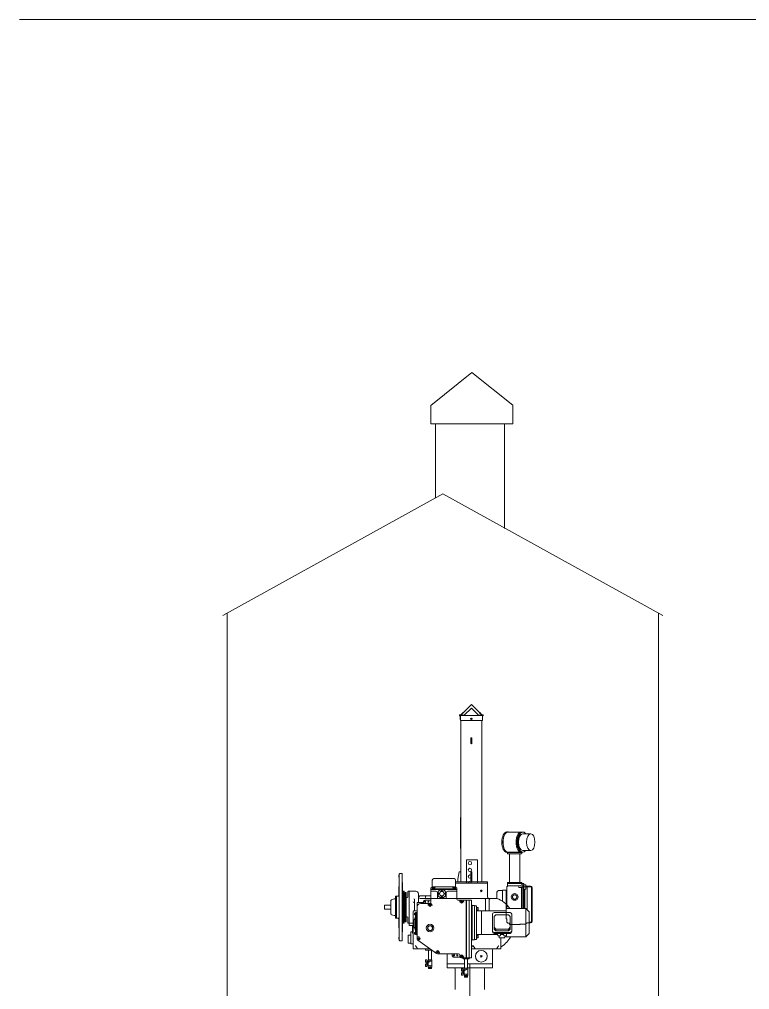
# Model space of a CAD drawing. Header units: millimetres. Extents: x -2078669 to -1085629, y -5987148 to 310365.
# Drawn here: x -1636587 to -1625708, y -5127259 to -5112796 of the extents above; entities that cross this region are included whole.
import ezdxf

# ---------------------------------------------------------------- set-up
doc = ezdxf.new("R2010")
doc.units = ezdxf.units.MM
doc.header["$LTSCALE"] = 500
doc.linetypes.add('一点短鎖線', pattern=[9.25, 6, -1.5, 0.25, -1.5])
doc.layers.add('D-BYP-STR1', color=2, linetype='Continuous', lineweight=13)
doc.layers.add('D-TTL-LINE', color=7, linetype='Continuous', lineweight=13)

msp = doc.modelspace()

# ---------------------------------------------------------------- linework, layer by layer
at = {"layer": 'D-BYP-STR1'}
for p, q in [((-1629846.9, -5118062.4, 708000), (-1630455.5, -5118552, 708000)), ((-1629235.5, -5118548.7, 708000), (-1629846.9, -5118062.4, 708000)), ((-1630455.5, -5118552, 708000), (-1630455.5, -5118827, 708000)), ((-1629234.8, -5118823.7, 708000), (-1629235.5, -5118548.7, 708000)), ((-1630455.5, -5118827, 708000), (-1629234.8, -5118823.7, 708000)), ((-1630388.7, -5118826.8, 708000), (-1630388.8, -5119932.1, 708000)), ((-1629358.7, -5118824.6, 708000), (-1629358.8, -5120384.9, 708000)), ((-1630278.5, -5119870.3, 708000), (-1633558.5, -5121683.4, 708000)), ((-1630278.5, -5119870.3, 708000), (-1626998.5, -5121683.4, 708000)), ((-1633490.9, -5128149.6, 708000), (-1633490.9, -5121646.1, 708000)), ((-1627065.9, -5128149.6, 708000), (-1627065.9, -5121646.1, 708000)), ((-1629853.2, -5123010.9, 708000), (-1630017, -5123174.6, 708000)), ((-1629853.2, -5123010.9, 708000), (-1629689.5, -5123174.6, 708000)), ((-1630017, -5123174.6, 708000), (-1629975.4, -5123133, 708000)), ((-1629992, -5123174.6, 708000), (-1630017, -5123174.6, 708000)), ((-1630017, -5123249.6, 708000), (-1630017, -5123174.6, 708000)), ((-1630017, -5123233.4, 708000), (-1630017, -5123174.8, 708000)), ((-1630016.2, -5123169.2, 708000), (-1629977.6, -5123130.8, 708000)), ((-1629958.9, -5123169.6, 708000), (-1630011.9, -5123169.6, 708000)), ((-1629697, -5123174.6, 708000), (-1630009.5, -5123174.6, 708000)), ((-1629987, -5123169.6, 708000), (-1629992, -5123174.6, 708000)), ((-1629977.6, -5123130.8, 708000), (-1629975.4, -5123133, 708000)), ((-1629853.2, -5123063.9, 708000), (-1629958.9, -5123169.6, 708000)), ((-1629853.2, -5123063.9, 708000), (-1629747.5, -5123169.6, 708000)), ((-1629747.5, -5123169.6, 708000), (-1629694.5, -5123169.6, 708000)), ((-1629728.9, -5123130.8, 708000), (-1629731.1, -5123133, 708000)), ((-1629689.5, -5123174.6, 708000), (-1629731.1, -5123133, 708000)), ((-1629690.2, -5123169.2, 708000), (-1629728.9, -5123130.8, 708000)), ((-1629719.5, -5123169.6, 708000), (-1629714.5, -5123174.6, 708000)), ((-1629714.5, -5123174.6, 708000), (-1629689.5, -5123174.6, 708000)), ((-1629689.5, -5123249.6, 708000), (-1629689.5, -5123174.6, 708000)), ((-1629689.5, -5123233.4, 708000), (-1629689.5, -5123174.8, 708000)), ((-1630020, -5123233.4, 708000), (-1630020, -5123177.2, 708000)), ((-1630017, -5123233.4, 708000), (-1630020, -5123233.4, 708000)), ((-1630017, -5123249.6, 708000), (-1629689.5, -5123249.6, 708000)), ((-1630009.5, -5125652.1, 708000), (-1630009.5, -5123249.6, 708000)), ((-1629697, -5125652.1, 708000), (-1629697, -5123249.6, 708000)), ((-1629689.5, -5123233.4, 708000), (-1629686.5, -5123233.4, 708000)), ((-1629686.5, -5123233.4, 708000), (-1629686.5, -5123177.2, 708000)), ((-1629860.7, -5123512.1, 708000), (-1629860.7, -5123587.1, 708000)), ((-1629845.7, -5123512.1, 708000), (-1629845.7, -5123587.1, 708000)), ((-1630017.5, -5124693.4, 708000), (-1630017.5, -5125155.9, 708000)), ((-1630009.5, -5124693.4, 708000), (-1630017.5, -5124693.4, 708000)), ((-1630009.5, -5125155.9, 708000), (-1630009.5, -5124693.4, 708000)), ((-1629305.6, -5124908.5, 708000), (-1629322.4, -5124908.5, 708000)), ((-1629084.8, -5124911, 708000), (-1629305.6, -5124911, 708000)), ((-1628967.9, -5124936, 708000), (-1629088.5, -5124936, 708000)), ((-1630017.5, -5125155.9, 708000), (-1630009.5, -5125155.9, 708000)), ((-1628967.9, -5125186, 708000), (-1629088.5, -5125186, 708000)), ((-1629762.5, -5125324.6, 708000), (-1629925, -5125324.6, 708000)), ((-1629925, -5125324.6, 708000), (-1629925, -5125674.6, 708000)), ((-1629762.5, -5125324.6, 708000), (-1629762.5, -5125674.6, 708000)), ((-1629305.6, -5125213.5, 708000), (-1629323, -5125213.5, 708000)), ((-1629313.2, -5125216, 708000), (-1629313.2, -5125213.5, 708000)), ((-1629313.2, -5125216, 708000), (-1629103.2, -5125216, 708000)), ((-1629313.2, -5125216, 708000), (-1629103.2, -5125216, 708000)), ((-1629313.2, -5125216, 708000), (-1629313.2, -5125231, 708000)), ((-1629310.7, -5125233.5, 708000), (-1629208.2, -5125233.5, 708000)), ((-1629084.8, -5125211, 708000), (-1629305.6, -5125211, 708000)), ((-1629283.2, -5125658.4, 708000), (-1629283.2, -5125235.9, 708000)), ((-1629208.2, -5125233.5, 708000), (-1629105.7, -5125233.5, 708000)), ((-1629133.2, -5125658.4, 708000), (-1629133.2, -5125235.9, 708000)), ((-1629103.2, -5125216, 708000), (-1629103.2, -5125211, 708000)), ((-1629103.2, -5125216, 708000), (-1629103.2, -5125231, 708000)), ((-1630935.7, -5125555.1, 708000), (-1630935.7, -5125584.9, 708000)), ((-1630935.7, -5125555.1, 708000), (-1630930.7, -5125555.1, 708000)), ((-1630935.7, -5125584.9, 708000), (-1630930.7, -5125584.9, 708000)), ((-1630928.7, -5125585.9, 708000), (-1630934.9, -5125848.8, 708000)), ((-1630928.2, -5125537.9, 708000), (-1630928.2, -5126508.2, 708000)), ((-1630890.7, -5125530.4, 708000), (-1630920.7, -5125530.4, 708000)), ((-1630883.2, -5125537.9, 708000), (-1630883.2, -5126522.9, 708000)), ((-1630883.2, -5125590.4, 708000), (-1630875.7, -5125867.9, 708000)), ((-1630435.7, -5125627.1, 708000), (-1630435.7, -5125725.8, 708000)), ((-1630262, -5125604.6, 708000), (-1630413.2, -5125604.6, 708000)), ((-1630262, -5125604.6, 708000), (-1630110.7, -5125604.6, 708000)), ((-1630088.2, -5125627.1, 708000), (-1630088.2, -5125725.8, 708000)), ((-1630034.5, -5125502.1, 708000), (-1630057, -5125614.6, 708000)), ((-1630057, -5125652.1, 708000), (-1630057, -5125614.6, 708000)), ((-1630009.5, -5125502.1, 708000), (-1630034.5, -5125502.1, 708000)), ((-1629860.7, -5125652.1, 708000), (-1629860.7, -5125502.1, 708000)), ((-1629845.7, -5125502.1, 708000), (-1629860.7, -5125502.1, 708000)), ((-1629845.7, -5125614.6, 708000), (-1629860.7, -5125614.6, 708000)), ((-1629845.7, -5125652.1, 708000), (-1629845.7, -5125502.1, 708000)), ((-1630455.7, -5125744.6, 708000), (-1630455.7, -5125767.1, 708000)), ((-1630068.2, -5125767.1, 708000), (-1630455.7, -5125767.1, 708000)), ((-1630213.2, -5125767.1, 708000), (-1630455.7, -5125767.1, 708000)), ((-1630455.7, -5125767.1, 708000), (-1630455.7, -5125899.6, 708000)), ((-1630453.2, -5125742.1, 708000), (-1630399.4, -5125742.1, 708000)), ((-1630444.7, -5125740.2, 708000), (-1630437.3, -5125730.3, 708000)), ((-1630262, -5125729.6, 708000), (-1630435.7, -5125729.6, 708000)), ((-1630433.2, -5125754.6, 708000), (-1630262, -5125754.6, 708000)), ((-1630392.7, -5125735.2, 708000), (-1630401.7, -5125752, 708000)), ((-1630262, -5125729.6, 708000), (-1630088.2, -5125729.6, 708000)), ((-1630090.7, -5125754.6, 708000), (-1630262, -5125754.6, 708000)), ((-1630131.2, -5125735.2, 708000), (-1630122.3, -5125752, 708000)), ((-1630070.7, -5125742.1, 708000), (-1630124.5, -5125742.1, 708000)), ((-1630088.2, -5125652.1, 708000), (-1629613.2, -5125652.1, 708000)), ((-1630088.2, -5125674.6, 708000), (-1629613.2, -5125674.6, 708000)), ((-1630088.2, -5125674.6, 708000), (-1629613.2, -5125674.6, 708000)), ((-1630079.2, -5125740.2, 708000), (-1630086.7, -5125730.3, 708000)), ((-1630068.2, -5125744.6, 708000), (-1630068.2, -5125767.1, 708000)), ((-1630068.2, -5125767.1, 708000), (-1630068.2, -5125899.6, 708000)), ((-1629613.2, -5125674.6, 708000), (-1629613.2, -5125652.1, 708000)), ((-1629613.2, -5125674.6, 708000), (-1629613.2, -5125877.1, 708000)), ((-1629388.2, -5125778.4, 708000), (-1629388.2, -5125943.9, 708000)), ((-1629388.2, -5125778.4, 708000), (-1629333.2, -5125778.4, 708000)), ((-1629333.2, -5126052.1, 708000), (-1629333.2, -5125778.4, 708000)), ((-1629325.7, -5125740.9, 708000), (-1629325.7, -5126052.1, 708000)), ((-1629315.7, -5125678.4, 708000), (-1629070.7, -5125678.4, 708000)), ((-1629315.7, -5125715.4, 708000), (-1629315.7, -5125678.4, 708000)), ((-1629313.2, -5125678.4, 708000), (-1629313.2, -5125663.4, 708000)), ((-1629313.2, -5125678.4, 708000), (-1629103.2, -5125678.4, 708000)), ((-1629313.2, -5125678.4, 708000), (-1629103.2, -5125678.4, 708000)), ((-1629310.7, -5125660.9, 708000), (-1629208.2, -5125660.9, 708000)), ((-1629145.7, -5125710.9, 708000), (-1629295.7, -5125710.9, 708000)), ((-1629208.2, -5125660.9, 708000), (-1629105.7, -5125660.9, 708000)), ((-1629088.2, -5125697.1, 708000), (-1629145.7, -5125710.9, 708000)), ((-1629145.7, -5125737.6, 708000), (-1629145.7, -5125710.9, 708000)), ((-1629088.2, -5125723.8, 708000), (-1629145.7, -5125737.6, 708000)), ((-1629145.7, -5125737.6, 708000), (-1629108.2, -5125737.6, 708000)), ((-1629108.2, -5125737.6, 708000), (-1629088.2, -5125723.8, 708000)), ((-1629108.2, -5126052.1, 708000), (-1629108.2, -5125737.6, 708000)), ((-1629103.2, -5125678.4, 708000), (-1629103.2, -5125663.4, 708000)), ((-1629102.4, -5125689.6, 708000), (-1629102.4, -5125678.4, 708000)), ((-1629070.7, -5125697.1, 708000), (-1629094.9, -5125697.1, 708000)), ((-1629088.2, -5126052.1, 708000), (-1629088.2, -5125697.1, 708000)), ((-1629070.7, -5126052.1, 708000), (-1629070.7, -5125678.4, 708000)), ((-1629070.7, -5126034, 708000), (-1629070.7, -5125697.1, 708000)), ((-1629043.2, -5125697.1, 708000), (-1629070.7, -5125697.1, 708000)), ((-1628970.7, -5125728.4, 708000), (-1629070.7, -5125728.4, 708000)), ((-1629055.7, -5125759.6, 708000), (-1629055.7, -5126052.1, 708000)), ((-1629042.6, -5125760.1, 708000), (-1629053.2, -5125763, 708000)), ((-1629040.7, -5125757.7, 708000), (-1629040.7, -5125699.6, 708000)), ((-1629020.7, -5125715.9, 708000), (-1629040.7, -5125705.2, 708000)), ((-1629020.7, -5125715.9, 708000), (-1629020.7, -5126070, 708000)), ((-1628970.7, -5125715.9, 708000), (-1629020.7, -5125715.9, 708000)), ((-1628958.2, -5126240.9, 708000), (-1628958.2, -5125740.9, 708000)), ((-1628945.7, -5125740.9, 708000), (-1628945.7, -5126034, 708000)), ((-1631003.2, -5125907.9, 708000), (-1631042.2, -5125918.6, 708000)), ((-1630990.7, -5125907.9, 708000), (-1631003.2, -5125907.9, 708000)), ((-1630985.7, -5126192.9, 708000), (-1630985.7, -5125867.9, 708000)), ((-1630985.7, -5125867.9, 708000), (-1630970.7, -5125867.9, 708000)), ((-1630970.7, -5126192.9, 708000), (-1630970.7, -5125867.9, 708000)), ((-1630928.2, -5125867.9, 708000), (-1630970.7, -5125867.9, 708000)), ((-1630875.7, -5125867.9, 708000), (-1630883.2, -5125867.9, 708000)), ((-1630868.2, -5126267.9, 708000), (-1630868.2, -5125792.9, 708000)), ((-1630853.2, -5125792.9, 708000), (-1630868.2, -5125792.9, 708000)), ((-1630868.2, -5125875.4, 708000), (-1630868.2, -5126185.4, 708000)), ((-1630853.2, -5125792.9, 708000), (-1630853.2, -5126267.9, 708000)), ((-1630840.7, -5125814.1, 708000), (-1630838.2, -5125811.6, 708000)), ((-1630840.7, -5125814.1, 708000), (-1630840.7, -5126246.6, 708000)), ((-1630828.2, -5125811.6, 708000), (-1630838.2, -5125811.6, 708000)), ((-1630825.7, -5125814.1, 708000), (-1630828.2, -5125811.6, 708000)), ((-1630825.7, -5125814.1, 708000), (-1630825.7, -5126246.6, 708000)), ((-1630825.7, -5126174.1, 708000), (-1630825.7, -5125886.6, 708000)), ((-1630808.2, -5125886.6, 708000), (-1630825.7, -5125886.6, 708000)), ((-1630798.2, -5125876.6, 708000), (-1630798.2, -5125797.9, 708000)), ((-1630793.2, -5125792.9, 708000), (-1630778.2, -5125792.9, 708000)), ((-1630780.7, -5125792.9, 708000), (-1630780.7, -5126267.9, 708000)), ((-1630780.7, -5125792.9, 708000), (-1630680.7, -5125792.9, 708000)), ((-1630698.2, -5125918.2, 708000), (-1630698.2, -5126079.6, 708000)), ((-1630643.2, -5125830.4, 708000), (-1630643.2, -5125864.6, 708000)), ((-1630643.2, -5125864.6, 708000), (-1630643.2, -5125959.6, 708000)), ((-1630635.7, -5125872.1, 708000), (-1630632, -5125872.1, 708000)), ((-1630624.5, -5125862.1, 708000), (-1630455.7, -5125862.1, 708000)), ((-1630624.5, -5125864.6, 708000), (-1630624.5, -5125862.1, 708000)), ((-1630618.2, -5125899.6, 708000), (-1630455.7, -5125899.6, 708000)), ((-1630537, -5125862.1, 708000), (-1630455.7, -5125862.1, 708000)), ((-1630537, -5125887.1, 708000), (-1630537, -5125862.1, 708000)), ((-1630068.2, -5125899.6, 708000), (-1630455.7, -5125899.6, 708000)), ((-1630455.7, -5125899.6, 708000), (-1630068.2, -5125899.6, 708000)), ((-1630455.7, -5125899.6, 708000), (-1630068.2, -5125899.6, 708000)), ((-1630455.7, -5125899.6, 708000), (-1630455.7, -5125957.1, 708000)), ((-1630448.2, -5125792.1, 708000), (-1630380.7, -5125792.1, 708000)), ((-1630355.7, -5125817.1, 708000), (-1630355.7, -5125899.6, 708000)), ((-1630342.6, -5125829.6, 708000), (-1630341.5, -5125827.8, 708000)), ((-1630341.5, -5125831.5, 708000), (-1630342.6, -5125829.6, 708000)), ((-1630341.5, -5125827.8, 708000), (-1630340.4, -5125825.9, 708000)), ((-1630340.4, -5125833.4, 708000), (-1630341.5, -5125831.5, 708000)), ((-1630336.1, -5125825.9, 708000), (-1630340.4, -5125825.9, 708000)), ((-1630336.1, -5125833.4, 708000), (-1630340.4, -5125833.4, 708000)), ((-1630336.1, -5125825.9, 708000), (-1630335, -5125827.8, 708000)), ((-1630335, -5125831.5, 708000), (-1630336.1, -5125833.4, 708000)), ((-1630335, -5125827.8, 708000), (-1630333.9, -5125829.6, 708000)), ((-1630333.9, -5125829.6, 708000), (-1630335, -5125831.5, 708000)), ((-1630297, -5125782.5, 708000), (-1630295.1, -5125781.4, 708000)), ((-1630297, -5125786.8, 708000), (-1630297, -5125782.5, 708000)), ((-1630295.1, -5125787.9, 708000), (-1630297, -5125786.8, 708000)), ((-1630297, -5125872.5, 708000), (-1630295.1, -5125871.4, 708000)), ((-1630297, -5125872.5, 708000), (-1630297, -5125876.8, 708000)), ((-1630295.1, -5125877.9, 708000), (-1630297, -5125876.8, 708000)), ((-1630295.1, -5125781.4, 708000), (-1630293.2, -5125780.3, 708000)), ((-1630293.2, -5125789, 708000), (-1630295.1, -5125787.9, 708000)), ((-1630295.1, -5125871.4, 708000), (-1630293.2, -5125870.3, 708000)), ((-1630293.2, -5125879, 708000), (-1630295.1, -5125877.9, 708000)), ((-1630293.2, -5125780.3, 708000), (-1630291.4, -5125781.4, 708000)), ((-1630291.4, -5125787.9, 708000), (-1630293.2, -5125789, 708000)), ((-1630293.2, -5125870.3, 708000), (-1630291.4, -5125871.4, 708000)), ((-1630291.4, -5125877.9, 708000), (-1630293.2, -5125879, 708000)), ((-1630291.4, -5125781.4, 708000), (-1630289.5, -5125782.5, 708000)), ((-1630289.5, -5125786.8, 708000), (-1630291.4, -5125787.9, 708000)), ((-1630291.4, -5125871.4, 708000), (-1630289.5, -5125872.5, 708000)), ((-1630289.5, -5125876.8, 708000), (-1630291.4, -5125877.9, 708000)), ((-1630289.5, -5125786.8, 708000), (-1630289.5, -5125782.5, 708000)), ((-1630289.5, -5125872.5, 708000), (-1630289.5, -5125876.8, 708000)), ((-1630252.6, -5125829.6, 708000), (-1630251.5, -5125827.8, 708000)), ((-1630251.5, -5125831.5, 708000), (-1630252.6, -5125829.6, 708000)), ((-1630251.5, -5125827.8, 708000), (-1630250.4, -5125825.9, 708000)), ((-1630250.4, -5125833.4, 708000), (-1630251.5, -5125831.5, 708000)), ((-1630250.4, -5125825.9, 708000), (-1630246.1, -5125825.9, 708000)), ((-1630250.4, -5125833.4, 708000), (-1630246.1, -5125833.4, 708000)), ((-1630246.1, -5125825.9, 708000), (-1630245, -5125827.8, 708000)), ((-1630245, -5125831.5, 708000), (-1630246.1, -5125833.4, 708000)), ((-1630245, -5125827.8, 708000), (-1630243.9, -5125829.6, 708000)), ((-1630243.9, -5125829.6, 708000), (-1630245, -5125831.5, 708000)), ((-1630230.7, -5125817.1, 708000), (-1630230.7, -5125899.6, 708000)), ((-1630205.7, -5125792.1, 708000), (-1630075.7, -5125792.1, 708000)), ((-1630068.2, -5125899.6, 708000), (-1629474, -5125899.6, 708000)), ((-1630068.2, -5125899.6, 708000), (-1630068.2, -5125912.1, 708000)), ((-1629640.7, -5125918.2, 708000), (-1629640.7, -5126079.6, 708000)), ((-1629585.7, -5125918.2, 708000), (-1629585.7, -5126079.6, 708000)), ((-1629473.2, -5125807.1, 708000), (-1629473.2, -5125899.9, 708000)), ((-1629448.2, -5125782.1, 708000), (-1629388.2, -5125782.1, 708000)), ((-1631053.2, -5126002.9, 708000), (-1631145.2, -5126002.9, 708000)), ((-1631145.2, -5126057.9, 708000), (-1631145.2, -5126002.9, 708000)), ((-1631053.2, -5126057.9, 708000), (-1631145.2, -5126057.9, 708000)), ((-1631053.2, -5126127.7, 708000), (-1631053.2, -5125933.1, 708000)), ((-1630970.7, -5126192.9, 708000), (-1630970.7, -5126053.3, 708000)), ((-1630853.2, -5126001.6, 708000), (-1630845.7, -5126001.6, 708000)), ((-1630853.2, -5126059.1, 708000), (-1630845.7, -5126059.1, 708000)), ((-1630845.7, -5125926.6, 708000), (-1630843.2, -5125924.1, 708000)), ((-1630845.7, -5125926.6, 708000), (-1630845.7, -5126134.1, 708000)), ((-1630843.2, -5125924.1, 708000), (-1630840.7, -5125924.1, 708000)), ((-1630705.7, -5125965.4, 708000), (-1630703.2, -5125965.4, 708000)), ((-1630663.2, -5125959.6, 708000), (-1630663.2, -5126499.6, 708000)), ((-1630575.7, -5125959.6, 708000), (-1630663.2, -5125959.6, 708000)), ((-1630473.2, -5125974.6, 708000), (-1630608.2, -5125974.6, 708000)), ((-1630575.7, -5125959.6, 708000), (-1630575.7, -5125967.1, 708000)), ((-1630568.2, -5125944.6, 708000), (-1630568.2, -5125959.6, 708000)), ((-1630568.2, -5125962.1, 708000), (-1630568.2, -5125959.6, 708000)), ((-1630468.2, -5125924.6, 708000), (-1630548.2, -5125924.6, 708000)), ((-1630055.7, -5125924.6, 708000), (-1629888.2, -5125924.6, 708000)), ((-1629930.7, -5125932.1, 708000), (-1629930.7, -5126779.6, 708000)), ((-1629925.7, -5125932.1, 708000), (-1629925.7, -5126779.6, 708000)), ((-1629888.2, -5125924.6, 708000), (-1629888.2, -5126787.1, 708000)), ((-1629855.7, -5125924.6, 708000), (-1629888.2, -5125924.6, 708000)), ((-1629850.7, -5126782.1, 708000), (-1629850.7, -5125929.6, 708000)), ((-1629843.2, -5126004.6, 708000), (-1629840.7, -5126004.6, 708000)), ((-1629840.7, -5126004.6, 708000), (-1629840.7, -5126519.6, 708000)), ((-1629810.7, -5126005.9, 708000), (-1629840.7, -5126005.9, 708000)), ((-1629840.7, -5126099.6, 708000), (-1629840.7, -5126005.9, 708000)), ((-1629810.7, -5126005.9, 708000), (-1629808.2, -5126008.4, 708000)), ((-1629808.2, -5126008.4, 708000), (-1629808.2, -5126515.9, 708000)), ((-1629778.2, -5126012.1, 708000), (-1629808.2, -5126012.1, 708000)), ((-1629808.2, -5126512.1, 708000), (-1629808.2, -5126012.1, 708000)), ((-1629778.2, -5126512.1, 708000), (-1629778.2, -5126012.1, 708000)), ((-1629778.2, -5126035.9, 708000), (-1629754.7, -5126035.9, 708000)), ((-1629778.2, -5126075.9, 708000), (-1629778.2, -5126035.9, 708000)), ((-1629754.7, -5126035.9, 708000), (-1629753.2, -5126037.4, 708000)), ((-1629754.7, -5126035.9, 708000), (-1629754.7, -5126075.9, 708000)), ((-1629753.2, -5126037.4, 708000), (-1629753.2, -5126074.4, 708000)), ((-1629333.2, -5126200.9, 708000), (-1629333.2, -5126052.1, 708000)), ((-1629039.5, -5126052.1, 708000), (-1629333.2, -5126052.1, 708000)), ((-1629333.2, -5126052.1, 708000), (-1629333.2, -5126112.1, 708000)), ((-1629039.5, -5126052.1, 708000), (-1628989.5, -5126099.6, 708000)), ((-1629039.5, -5126052.1, 708000), (-1629039.5, -5126262.1, 708000)), ((-1628945.7, -5126034, 708000), (-1628945.7, -5126240.9, 708000)), ((-1631003.2, -5126152.9, 708000), (-1631042.2, -5126142.2, 708000)), ((-1630990.7, -5126152.9, 708000), (-1631003.2, -5126152.9, 708000)), ((-1630985.7, -5126192.9, 708000), (-1630970.7, -5126192.9, 708000)), ((-1630928.2, -5126192.9, 708000), (-1630970.7, -5126192.9, 708000)), ((-1630928.7, -5126474.9, 708000), (-1630934.9, -5126212, 708000)), ((-1630883.2, -5126470.4, 708000), (-1630875.7, -5126192.9, 708000)), ((-1630875.7, -5126192.9, 708000), (-1630883.2, -5126192.9, 708000)), ((-1630845.7, -5126134.1, 708000), (-1630843.2, -5126136.6, 708000)), ((-1630843.2, -5126136.6, 708000), (-1630840.7, -5126136.6, 708000)), ((-1630808.2, -5126174.1, 708000), (-1630825.7, -5126174.1, 708000)), ((-1630798.2, -5126184.1, 708000), (-1630798.2, -5126262.9, 708000)), ((-1630718.2, -5126096.3, 708000), (-1630718.2, -5126649.6, 708000)), ((-1630705.7, -5126083.8, 708000), (-1630696.9, -5126083.8, 708000)), ((-1630697.2, -5126118.4, 708000), (-1630698.2, -5126119.4, 708000)), ((-1630698.2, -5126119.4, 708000), (-1630698.2, -5126142.4, 708000)), ((-1630698.2, -5126142.4, 708000), (-1630697.2, -5126143.4, 708000)), ((-1630683.2, -5126118.4, 708000), (-1630697.2, -5126118.4, 708000)), ((-1630697.2, -5126118.4, 708000), (-1630697.2, -5126143.4, 708000)), ((-1630697.2, -5126143.4, 708000), (-1630683.2, -5126143.4, 708000)), ((-1630695, -5126190.3, 708000), (-1630695.7, -5126191, 708000)), ((-1630695.7, -5126191, 708000), (-1630695.7, -5126210.8, 708000)), ((-1630695.7, -5126210.8, 708000), (-1630695, -5126211.5, 708000)), ((-1630695, -5126190.3, 708000), (-1630683.2, -5126190.3, 708000)), ((-1630695, -5126190.3, 708000), (-1630695, -5126211.5, 708000)), ((-1630695, -5126211.5, 708000), (-1630683.2, -5126211.5, 708000)), ((-1630663.2, -5126087.1, 708000), (-1630690.7, -5126087.1, 708000)), ((-1630683.2, -5126114.6, 708000), (-1630680.7, -5126112.1, 708000)), ((-1630683.2, -5126434.6, 708000), (-1630683.2, -5126114.6, 708000)), ((-1630680.7, -5126112.1, 708000), (-1630668.2, -5126112.1, 708000)), ((-1630668.2, -5126109.6, 708000), (-1630668.2, -5126439.6, 708000)), ((-1629754.7, -5126075.9, 708000), (-1629778.2, -5126075.9, 708000)), ((-1629333.2, -5126087.1, 708000), (-1629778.2, -5126087.1, 708000)), ((-1629753.2, -5126074.4, 708000), (-1629754.7, -5126075.9, 708000)), ((-1629703.2, -5126087.1, 708000), (-1629703.2, -5126437.1, 708000)), ((-1629593.2, -5126087.1, 708000), (-1629633.2, -5126087.1, 708000)), ((-1629539.5, -5126395.5, 708000), (-1629539.5, -5126137.1, 708000)), ((-1629277, -5126112.1, 708000), (-1629514.5, -5126112.1, 708000)), ((-1629514.5, -5126168.4, 708000), (-1629489.5, -5126143.4, 708000)), ((-1629514.5, -5126168.4, 708000), (-1629514.5, -5126355.9, 708000)), ((-1629302, -5126143.4, 708000), (-1629489.5, -5126143.4, 708000)), ((-1629325.7, -5126208.4, 708000), (-1629325.7, -5126240.9, 708000)), ((-1629302, -5126143.4, 708000), (-1629277, -5126168.4, 708000)), ((-1629277, -5126168.4, 708000), (-1629277, -5126355.9, 708000)), ((-1629252, -5126137.1, 708000), (-1629252, -5126395.5, 708000)), ((-1628989.5, -5126099.6, 708000), (-1628989.5, -5126262.1, 708000)), ((-1630853.2, -5126267.9, 708000), (-1630868.2, -5126267.9, 708000)), ((-1630840.7, -5126246.6, 708000), (-1630838.2, -5126249.1, 708000)), ((-1630828.2, -5126249.1, 708000), (-1630838.2, -5126249.1, 708000)), ((-1630825.7, -5126246.6, 708000), (-1630828.2, -5126249.1, 708000)), ((-1630793.2, -5126267.9, 708000), (-1630778.2, -5126267.9, 708000)), ((-1630780.7, -5126267.9, 708000), (-1630729.3, -5126267.9, 708000)), ((-1630778.2, -5126297.1, 708000), (-1630778.2, -5126267.9, 708000)), ((-1630725.7, -5126304.6, 708000), (-1630770.7, -5126304.6, 708000)), ((-1630730.7, -5126305.9, 708000), (-1630730.7, -5126418.4, 708000)), ((-1630700.7, -5126215.9, 708000), (-1630703.2, -5126218.4, 708000)), ((-1630703.2, -5126330.9, 708000), (-1630703.2, -5126218.4, 708000)), ((-1630703.2, -5126330.9, 708000), (-1630700.7, -5126333.4, 708000)), ((-1630688.2, -5126215.9, 708000), (-1630700.7, -5126215.9, 708000)), ((-1630688.2, -5126333.4, 708000), (-1630700.7, -5126333.4, 708000)), ((-1630695, -5126337.8, 708000), (-1630695.7, -5126338.5, 708000)), ((-1630695.7, -5126338.5, 708000), (-1630695.7, -5126358.3, 708000)), ((-1630695, -5126337.8, 708000), (-1630683.2, -5126337.8, 708000)), ((-1630695, -5126337.8, 708000), (-1630695, -5126359, 708000)), ((-1629514.5, -5126330.9, 708000), (-1629489.5, -5126355.9, 708000)), ((-1629514.5, -5126355.9, 708000), (-1629489.5, -5126380.9, 708000)), ((-1629302, -5126355.9, 708000), (-1629489.5, -5126355.9, 708000)), ((-1629489.5, -5126355.9, 708000), (-1629489.5, -5126380.9, 708000)), ((-1629277, -5126330.9, 708000), (-1629302, -5126355.9, 708000)), ((-1629302, -5126355.9, 708000), (-1629302, -5126380.9, 708000)), ((-1629277, -5126355.9, 708000), (-1629302, -5126380.9, 708000)), ((-1629290.7, -5126270.9, 708000), (-1629295.7, -5126270.9, 708000)), ((-1629283.2, -5126290.9, 708000), (-1629283.2, -5126278.4, 708000)), ((-1629133.2, -5126290.9, 708000), (-1629283.2, -5126290.9, 708000)), ((-1629054.5, -5126284.6, 708000), (-1629127, -5126284.6, 708000)), ((-1629043.2, -5126284.6, 708000), (-1629054.5, -5126284.6, 708000)), ((-1629020.7, -5126265.9, 708000), (-1629040.7, -5126276.6, 708000)), ((-1629040.7, -5126276.6, 708000), (-1629040.7, -5126282.1, 708000)), ((-1629039.5, -5126472.1, 708000), (-1629039.5, -5126262.1, 708000)), ((-1628989.5, -5126265.9, 708000), (-1629020.7, -5126265.9, 708000)), ((-1628970.7, -5126253.4, 708000), (-1628989.5, -5126253.4, 708000)), ((-1628989.5, -5126424.6, 708000), (-1628989.5, -5126262.1, 708000)), ((-1628970.7, -5126265.9, 708000), (-1628989.5, -5126265.9, 708000)), ((-1630935.7, -5126475.9, 708000), (-1630930.7, -5126475.9, 708000)), ((-1630935.7, -5126505.7, 708000), (-1630935.7, -5126475.9, 708000)), ((-1630928.2, -5126522.9, 708000), (-1630928.2, -5126470.4, 708000)), ((-1630883.2, -5126522.9, 708000), (-1630883.2, -5126470.4, 708000)), ((-1630795.7, -5126447.1, 708000), (-1630795.7, -5126564.6, 708000)), ((-1630795.7, -5126447.1, 708000), (-1630753.2, -5126447.1, 708000)), ((-1630753.2, -5126399.6, 708000), (-1630753.2, -5126574.6, 708000)), ((-1630753.2, -5126399.6, 708000), (-1630730.7, -5126399.6, 708000)), ((-1630697.2, -5126405.9, 708000), (-1630698.2, -5126406.9, 708000)), ((-1630698.2, -5126406.9, 708000), (-1630698.2, -5126429.9, 708000)), ((-1630698.2, -5126429.9, 708000), (-1630697.2, -5126430.9, 708000)), ((-1630683.2, -5126405.9, 708000), (-1630697.2, -5126405.9, 708000)), ((-1630697.2, -5126405.9, 708000), (-1630697.2, -5126430.9, 708000)), ((-1630697.2, -5126430.9, 708000), (-1630683.2, -5126430.9, 708000)), ((-1630695.7, -5126358.3, 708000), (-1630695, -5126359, 708000)), ((-1630695, -5126359, 708000), (-1630683.2, -5126359, 708000)), ((-1630683.2, -5126434.6, 708000), (-1630680.7, -5126437.1, 708000)), ((-1630680.7, -5126437.1, 708000), (-1630668.2, -5126437.1, 708000)), ((-1629462.2, -5126437.1, 708000), (-1629778.2, -5126437.1, 708000)), ((-1629754.7, -5126448.4, 708000), (-1629778.2, -5126448.4, 708000)), ((-1629778.2, -5126448.4, 708000), (-1629778.2, -5126488.4, 708000)), ((-1629778.2, -5126488.4, 708000), (-1629754.7, -5126488.4, 708000)), ((-1629754.7, -5126488.4, 708000), (-1629754.7, -5126448.4, 708000)), ((-1629753.2, -5126449.9, 708000), (-1629754.7, -5126448.4, 708000)), ((-1629754.7, -5126488.4, 708000), (-1629753.2, -5126486.9, 708000)), ((-1629753.2, -5126486.9, 708000), (-1629753.2, -5126449.9, 708000)), ((-1629514.5, -5126405.5, 708000), (-1629277, -5126405.5, 708000)), ((-1629277, -5126420.5, 708000), (-1629514.5, -5126420.5, 708000)), ((-1629489.5, -5126380.9, 708000), (-1629302, -5126380.9, 708000)), ((-1629463.5, -5126420.5, 708000), (-1629461, -5126452.4, 708000)), ((-1629424.2, -5126455.9, 708000), (-1629457.3, -5126455.9, 708000)), ((-1629440.7, -5126455.9, 708000), (-1629438.8, -5126480.2, 708000)), ((-1629360.1, -5126487.1, 708000), (-1629431.3, -5126487.1, 708000)), ((-1629417.9, -5126420.5, 708000), (-1629420.4, -5126452.4, 708000)), ((-1629372.2, -5126437.1, 708000), (-1629419.2, -5126437.1, 708000)), ((-1629413.2, -5126487.1, 708000), (-1629413.2, -5126649.6, 708000)), ((-1629373.6, -5126420.5, 708000), (-1629371, -5126452.4, 708000)), ((-1629367.3, -5126455.9, 708000), (-1629334.2, -5126455.9, 708000)), ((-1629350.7, -5126455.9, 708000), (-1629352.7, -5126480.2, 708000)), ((-1629333.2, -5126472.1, 708000), (-1629333.2, -5126455.8, 708000)), ((-1629039.5, -5126472.1, 708000), (-1629333.2, -5126472.1, 708000)), ((-1629327.9, -5126420.5, 708000), (-1629330.5, -5126452.4, 708000)), ((-1629039.5, -5126472.1, 708000), (-1628989.5, -5126424.6, 708000)), ((-1630935.7, -5126505.7, 708000), (-1630930.7, -5126505.7, 708000)), ((-1630890.7, -5126530.4, 708000), (-1630920.7, -5126530.4, 708000)), ((-1630795.7, -5126564.6, 708000), (-1630753.2, -5126564.6, 708000)), ((-1630753.2, -5126574.6, 708000), (-1630730.7, -5126574.6, 708000)), ((-1630650.5, -5126524.2, 708000), (-1630373, -5126719.2, 708000)), ((-1629843.2, -5126519.6, 708000), (-1629840.7, -5126519.6, 708000)), ((-1629810.7, -5126518.4, 708000), (-1629840.7, -5126518.4, 708000)), ((-1629808.2, -5126515.9, 708000), (-1629810.7, -5126518.4, 708000)), ((-1629808.2, -5126512.1, 708000), (-1629778.2, -5126512.1, 708000)), ((-1630718.2, -5126649.6, 708000), (-1630468.2, -5126649.6, 708000)), ((-1630537, -5126662.1, 708000), (-1630537, -5126669.6, 708000)), ((-1630537, -5126669.6, 708000), (-1630443.5, -5126669.6, 708000)), ((-1630489.9, -5126813.6, 708000), (-1630489.9, -5126669.6, 708000)), ((-1630446.6, -5126813.6, 708000), (-1630446.6, -5126669.6, 708000)), ((-1630150.7, -5126724.6, 708000), (-1630355.7, -5126724.6, 708000)), ((-1630212.5, -5126724.6, 708000), (-1630212.5, -5126874.6, 708000)), ((-1630150.7, -5126724.6, 708000), (-1630043.2, -5126724.6, 708000)), ((-1630138.2, -5126754.6, 708000), (-1630138.2, -5126737.1, 708000)), ((-1630028.8, -5126774.6, 708000), (-1630118.2, -5126774.6, 708000)), ((-1630025.7, -5126742.1, 708000), (-1630025.7, -5126757.1, 708000)), ((-1629995.7, -5126787.1, 708000), (-1629888.2, -5126787.1, 708000)), ((-1629888.2, -5126787.1, 708000), (-1629925.7, -5126787.1, 708000)), ((-1629855.7, -5126787.1, 708000), (-1629888.2, -5126787.1, 708000)), ((-1629888.2, -5126802.1, 708000), (-1629888.2, -5126787.1, 708000)), ((-1629855.7, -5126787.1, 708000), (-1629888.2, -5126787.1, 708000)), ((-1629850.7, -5126649.6, 708000), (-1629413.2, -5126649.6, 708000)), ((-1629537.5, -5126672.1, 708000), (-1629537.5, -5126874.6, 708000)), ((-1630535.7, -5126819.2, 708000), (-1630535.7, -5126841.2, 708000)), ((-1630535.7, -5126891.1, 708000), (-1630535.7, -5126913.1, 708000)), ((-1630533.3, -5126816.7, 708000), (-1630518.2, -5126816.1, 708000)), ((-1630533.3, -5126915.6, 708000), (-1630518.2, -5126916.1, 708000)), ((-1630530.9, -5126843.8, 708000), (-1630516.9, -5126843.8, 708000)), ((-1630530.9, -5126888.5, 708000), (-1630516.9, -5126888.5, 708000)), ((-1630512.2, -5126840.8, 708000), (-1630518.2, -5126816.1, 708000)), ((-1630512.2, -5126891.5, 708000), (-1630518.2, -5126916.1, 708000)), ((-1630512.2, -5126840.8, 708000), (-1630512.2, -5126891.5, 708000)), ((-1630512.2, -5126840.8, 708000), (-1630507, -5126841, 708000)), ((-1630512.2, -5126891.5, 708000), (-1630502, -5126891.1, 708000)), ((-1630507, -5126836.1, 708000), (-1630507, -5126848.6, 708000)), ((-1630507, -5126836.1, 708000), (-1630483.9, -5126836.1, 708000)), ((-1630507, -5126841.5, 708000), (-1630483.9, -5126841.5, 708000)), ((-1630507, -5126848.6, 708000), (-1630481.7, -5126848.6, 708000)), ((-1630502, -5126848.6, 708000), (-1630502, -5126891.1, 708000)), ((-1630502, -5126850.5, 708000), (-1630498, -5126850.5, 708000)), ((-1630502, -5126881.8, 708000), (-1630498, -5126881.8, 708000)), ((-1630498, -5126850.5, 708000), (-1630498, -5126881.8, 708000)), ((-1630498, -5126852.4, 708000), (-1630494.5, -5126852.4, 708000)), ((-1630498, -5126879.9, 708000), (-1630494.5, -5126879.9, 708000)), ((-1630494.5, -5126813.6, 708000), (-1630442, -5126813.6, 708000)), ((-1630494.5, -5126813.6, 708000), (-1630494.5, -5126836.1, 708000)), ((-1630494.5, -5126848.6, 708000), (-1630494.5, -5126923.6, 708000)), ((-1630494.5, -5126923.6, 708000), (-1630442, -5126923.6, 708000)), ((-1630489.9, -5126813.6, 708000), (-1630446.6, -5126813.6, 708000)), ((-1630447, -5126923.6, 708000), (-1630489.4, -5126923.6, 708000)), ((-1630468.2, -5126923.6, 708000), (-1630489.4, -5126946.1, 708000)), ((-1630489.4, -5126923.6, 708000), (-1630468.2, -5126946.1, 708000)), ((-1630489.4, -5126946.1, 708000), (-1630489.4, -5126923.6, 708000)), ((-1630483.9, -5126836.1, 708000), (-1630483.9, -5126848.6, 708000)), ((-1630468.2, -5126833.6, 708000), (-1630468.2, -5126813.6, 708000)), ((-1630468.2, -5126903.6, 708000), (-1630468.2, -5126923.6, 708000)), ((-1630447, -5126923.6, 708000), (-1630468.2, -5126946.1, 708000)), ((-1630447, -5126946.1, 708000), (-1630468.2, -5126923.6, 708000)), ((-1630447, -5126946.1, 708000), (-1630447, -5126923.6, 708000)), ((-1630442, -5126813.6, 708000), (-1630442, -5126923.6, 708000)), ((-1630212.5, -5126874.6, 708000), (-1629953.6, -5126874.6, 708000)), ((-1630212.5, -5126932.1, 708000), (-1630212.5, -5126874.6, 708000)), ((-1629975.7, -5126802.1, 708000), (-1629975.7, -5126794.6, 708000)), ((-1629888.2, -5126802.1, 708000), (-1629975.7, -5126802.1, 708000)), ((-1629953.6, -5126941.1, 708000), (-1629953.6, -5126802.1, 708000)), ((-1629910.4, -5126941.1, 708000), (-1629910.4, -5126802.1, 708000)), ((-1629910.4, -5126874.6, 708000), (-1629537.5, -5126874.6, 708000)), ((-1629537.5, -5126932.1, 708000), (-1629537.5, -5126874.6, 708000)), ((-1630447, -5126946.1, 708000), (-1630489.4, -5126946.1, 708000)), ((-1630207.5, -5126937.1, 708000), (-1629953.6, -5126937.1, 708000)), ((-1630093.7, -5127255.1, 708000), (-1630093.7, -5126949.6, 708000)), ((-1629999.5, -5126946.7, 708000), (-1629999.5, -5126968.7, 708000)), ((-1629999.5, -5127018.6, 708000), (-1629999.5, -5127040.6, 708000)), ((-1629997.1, -5126944.2, 708000), (-1629982, -5126943.6, 708000)), ((-1629997.1, -5127043.1, 708000), (-1629982, -5127043.6, 708000)), ((-1629994.6, -5126971.3, 708000), (-1629980.6, -5126971.3, 708000)), ((-1629994.6, -5127016, 708000), (-1629980.6, -5127016, 708000)), ((-1629976, -5126968.3, 708000), (-1629982, -5126943.6, 708000)), ((-1629976, -5127019, 708000), (-1629982, -5127043.6, 708000)), ((-1629976, -5126968.3, 708000), (-1629970.7, -5126968.5, 708000)), ((-1629976, -5126968.3, 708000), (-1629976, -5127019, 708000)), ((-1629976, -5127019, 708000), (-1629965.7, -5127018.6, 708000)), ((-1629970.7, -5126963.6, 708000), (-1629970.7, -5126976.1, 708000)), ((-1629970.7, -5126963.6, 708000), (-1629947.7, -5126963.6, 708000)), ((-1629970.7, -5126969, 708000), (-1629947.7, -5126969, 708000)), ((-1629970.7, -5126976.1, 708000), (-1629945.4, -5126976.1, 708000)), ((-1629965.7, -5126976.1, 708000), (-1629965.7, -5127018.6, 708000)), ((-1629965.7, -5126978, 708000), (-1629961.7, -5126978, 708000)), ((-1629965.7, -5127009.3, 708000), (-1629961.7, -5127009.3, 708000)), ((-1629961.7, -5126978, 708000), (-1629961.7, -5127009.3, 708000)), ((-1629961.7, -5126979.9, 708000), (-1629958.2, -5126979.9, 708000)), ((-1629961.7, -5127007.4, 708000), (-1629958.2, -5127007.4, 708000)), ((-1629958.2, -5126941.1, 708000), (-1629958.2, -5126963.6, 708000)), ((-1629958.2, -5126941.1, 708000), (-1629905.7, -5126941.1, 708000)), ((-1629958.2, -5126976.1, 708000), (-1629958.2, -5127051.1, 708000)), ((-1629958.2, -5127051.1, 708000), (-1629905.7, -5127051.1, 708000)), ((-1629953.6, -5126941.1, 708000), (-1629910.4, -5126941.1, 708000)), ((-1629953.2, -5127051.1, 708000), (-1629932, -5127073.6, 708000)), ((-1629932, -5127051.1, 708000), (-1629953.2, -5127073.6, 708000)), ((-1629910.8, -5127051.1, 708000), (-1629953.2, -5127051.1, 708000)), ((-1629953.2, -5127073.6, 708000), (-1629953.2, -5127051.1, 708000)), ((-1629910.8, -5127073.6, 708000), (-1629953.2, -5127073.6, 708000)), ((-1629947.7, -5126963.6, 708000), (-1629947.7, -5126976.1, 708000)), ((-1629932, -5126961.1, 708000), (-1629932, -5126941.1, 708000)), ((-1629932, -5127031.1, 708000), (-1629932, -5127051.1, 708000)), ((-1629910.8, -5127073.6, 708000), (-1629932, -5127051.1, 708000)), ((-1629910.8, -5127051.1, 708000), (-1629932, -5127073.6, 708000)), ((-1629910.8, -5127073.6, 708000), (-1629910.8, -5127051.1, 708000)), ((-1629910.4, -5126937.1, 708000), (-1629542.5, -5126937.1, 708000)), ((-1629905.7, -5126941.1, 708000), (-1629905.7, -5127051.1, 708000)), ((-1629656.2, -5127255.1, 708000), (-1629656.2, -5126949.6, 708000)), ((-1630094.1, -5127259.1, 708000), (-1630093.7, -5127257.1, 708000)), ((-1630093.7, -5127257.1, 708000), (-1630093.7, -5127255.1, 708000))]:
    msp.add_line(p, q, dxfattribs=at)
at = {"layer": 'D-BYP-STR1', "linetype": '一点短鎖線'}
msp.add_line((-1629875, -5126887.2, 708000), (-1629875, -5140649.6, 708000), dxfattribs=at)
at = {"layer": 'D-BYP-STR1'}
for centre, radius in [((-1630022.7, -5123170.5, 708000), 3.75), ((-1629683.7, -5123170.5, 708000), 3.75), ((-1629853.2, -5123224.6, 708000), 11.2), ((-1629875, -5125374.6, 708000), 25), ((-1629875, -5125474.6, 708000), 25), ((-1629875, -5125574.6, 708000), 25), ((-1630293.2, -5125829.6, 708000), 62.5), ((-1630293.2, -5125829.6, 708000), 60), ((-1630293.2, -5125784.6, 708000), 8.75), ((-1629705.7, -5125787.1, 708000), 12.2), ((-1629705.7, -5125787.1, 708000), 10.7), ((-1630338.2, -5125829.6, 708000), 8.75), ((-1630293.2, -5125829.6, 708000), 34), ((-1630293.2, -5125874.6, 708000), 8.75), ((-1630248.2, -5125829.6, 708000), 8.75), ((-1629208.2, -5125878.4, 708000), 50), ((-1629208.2, -5125878.4, 708000), 33.1), ((-1629208.2, -5125878.4, 708000), 30.6), ((-1630543.2, -5125949.6, 708000), 10), ((-1630543.2, -5125949.6, 708000), 8.25), ((-1630493.2, -5125949.6, 708000), 7.5), ((-1630468.2, -5126004.6, 708000), 17.5), ((-1630468.2, -5126004.6, 708000), 11.2), ((-1629995.7, -5125954.6, 708000), 17.5), ((-1629995.7, -5125954.6, 708000), 11.2), ((-1630468.2, -5126342.1, 708000), 56.2), ((-1630468.2, -5126342.1, 708000), 37.5), ((-1630468.2, -5126342.1, 708000), 35), ((-1630633.2, -5126499.6, 708000), 17.5), ((-1630633.2, -5126499.6, 708000), 11.2), ((-1630355.7, -5126694.6, 708000), 17.5), ((-1630355.7, -5126694.6, 708000), 11.2), ((-1630113.2, -5126749.6, 708000), 10), ((-1630113.2, -5126749.6, 708000), 8.25), ((-1630063.2, -5126749.6, 708000), 7.5), ((-1629995.7, -5126757.1, 708000), 17.5), ((-1629995.7, -5126757.1, 708000), 11.2), ((-1629705.7, -5126762.1, 708000), 87.5), ((-1629705.7, -5126762.1, 708000), 12.2), ((-1629705.7, -5126762.1, 708000), 10.7)]:
    msp.add_circle(centre, radius, dxfattribs=at)
for centre, radius, start, end in [((-1630022.7, -5123170.5, 708000), 7.12, 14.92809, 12.20129), ((-1629683.7, -5123170.5, 708000), 7.12, 167.79871, 165.07191), ((-1629853.2, -5123512.1, 708000), 7.5, 0, 180), ((-1629853.2, -5123587.1, 708000), 7.5, 180, 0), ((-1629310.7, -5125231, 708000), 2.5, 180, 270), ((-1629285.7, -5125236, 708000), 2.5, 0, 90), ((-1629130.7, -5125236, 708000), 2.5, 90, 180), ((-1629105.7, -5125231, 708000), 2.5, 270, 0), ((-1630930.7, -5125552.6, 708000), 2.5, 270, 0), ((-1630920.7, -5125537.9, 708000), 7.5, 90, 180), ((-1630890.7, -5125537.9, 708000), 7.5, 0, 90), ((-1630413.2, -5125627.1, 708000), 22.5, 90, 180), ((-1630110.7, -5125627.1, 708000), 22.5, 0, 90), ((-1630453.2, -5125744.6, 708000), 2.5, 90, 180), ((-1630448.7, -5125737.1, 708000), 5, 270, 322.7484), ((-1630433.2, -5125749.6, 708000), 5, 180, 270), ((-1630443.2, -5125725.8, 708000), 7.5, 322.7484, 0), ((-1630406.1, -5125749.6, 708000), 5, 270, 331.86205), ((-1630399.4, -5125737.1, 708000), 5, 270, 331.86205), ((-1630124.5, -5125737.1, 708000), 5, 208.13795, 270), ((-1630117.9, -5125749.6, 708000), 5, 208.13795, 270), ((-1630090.7, -5125749.6, 708000), 5, 270, 0), ((-1630080.7, -5125725.8, 708000), 7.5, 180, 217.2516), ((-1630075.3, -5125737.1, 708000), 5, 217.2516, 270), ((-1630070.7, -5125744.6, 708000), 2.5, 0, 90), ((-1629875, -5125674.6, 708000), 25, 0, 180), ((-1629333.2, -5125773.4, 708000), 7.5, 270, 0), ((-1629295.7, -5125740.9, 708000), 30, 90, 180), ((-1629323.2, -5125715.4, 708000), 7.5, 317.16657, 0), ((-1629310.7, -5125663.4, 708000), 2.5, 90, 180), ((-1629285.7, -5125658.4, 708000), 2.5, 270, 0), ((-1629130.7, -5125658.4, 708000), 2.5, 180, 270), ((-1629105.7, -5125663.4, 708000), 2.5, 0, 90), ((-1629094.9, -5125689.6, 708000), 7.5, 180, 270), ((-1629043.2, -5125699.6, 708000), 2.5, 0, 90), ((-1629043.2, -5125757.7, 708000), 2.5, 285, 0), ((-1628970.7, -5125740.9, 708000), 25, 0, 90), ((-1628970.7, -5125740.9, 708000), 12.5, 0, 90), ((-1631038.2, -5125933.1, 708000), 15, 105.37625, 180), ((-1630990.7, -5125902.9, 708000), 5, 270, 0), ((-1630954.9, -5125847.9, 708000), 20, 270, 357.4923), ((-1630875.7, -5125875.4, 708000), 7.5, 0, 90), ((-1630808.2, -5125876.6, 708000), 10, 270, 0), ((-1630793.2, -5125797.9, 708000), 5, 90, 180), ((-1630710.7, -5125918.2, 708000), 12.5, 0, 90), ((-1630680.7, -5125830.4, 708000), 37.5, 0, 90), ((-1630635.7, -5125864.6, 708000), 7.5, 180, 270), ((-1630618.2, -5125874.6, 708000), 25, 180, 270), ((-1630632, -5125864.6, 708000), 7.5, 270, 0), ((-1630549.5, -5125887.1, 708000), 12.5, 270, 0), ((-1630468.2, -5125912.1, 708000), 12.5, 270, 0), ((-1630448.2, -5125784.6, 708000), 7.5, 180, 270), ((-1630380.7, -5125817.1, 708000), 25, 0, 90), ((-1630205.7, -5125817.1, 708000), 25, 90, 180), ((-1630075.7, -5125784.6, 708000), 7.5, 270, 0), ((-1630055.7, -5125912.1, 708000), 12.5, 180, 270), ((-1629653.2, -5125918.2, 708000), 12.5, 0, 90), ((-1629590.7, -5125877.1, 708000), 22.5, 180, 270), ((-1629573.2, -5125918.2, 708000), 12.5, 90, 180), ((-1629613.2, -5126274.6, 708000), 400, 33.79685, 69.63587), ((-1629448.2, -5125807.1, 708000), 25, 90, 180), ((-1631022.4, -5126030.4, 708000), 125.9, 167.3801, 192.6199), ((-1630705.7, -5125952.9, 708000), 12.5, 180, 270), ((-1630703.2, -5125960.4, 708000), 5, 270, 0), ((-1630608.2, -5126029.6, 708000), 55, 90, 180), ((-1630568.2, -5125967.1, 708000), 7.5, 180, 270), ((-1630580.7, -5125962.1, 708000), 12.5, 304.87998, 0), ((-1630548.2, -5125944.6, 708000), 20, 90, 180), ((-1630468.2, -5126004.6, 708000), 30, 0, 180), ((-1630473.2, -5125957.1, 708000), 17.5, 270, 0), ((-1629995.7, -5125954.6, 708000), 30, 0, 180), ((-1629923.2, -5125932.1, 708000), 7.5, 90, 180), ((-1629918.2, -5125932.1, 708000), 7.5, 90, 180), ((-1629855.7, -5125929.6, 708000), 5, 0, 90), ((-1629843.2, -5125997.1, 708000), 7.5, 180, 270), ((-1631038.2, -5126127.7, 708000), 15, 180, 254.62375), ((-1630990.7, -5126157.9, 708000), 5, 0, 90), ((-1630954.9, -5126212.9, 708000), 20, 2.5077, 90), ((-1630875.7, -5126185.4, 708000), 7.5, 270, 0), ((-1630808.2, -5126184.1, 708000), 10, 0, 90), ((-1630705.7, -5126096.3, 708000), 12.5, 90, 180), ((-1630690.7, -5126079.6, 708000), 7.5, 180, 270), ((-1630688.2, -5126210.9, 708000), 5, 270, 0), ((-1630668.2, -5126104.6, 708000), 5, 270, 0), ((-1629633.2, -5126079.6, 708000), 7.5, 180, 269.86978), ((-1629593.2, -5126079.6, 708000), 7.5, 270.13022, 0), ((-1629514.5, -5126137.1, 708000), 25, 90, 180), ((-1629333.2, -5126208.4, 708000), 7.5, 0, 90), ((-1629277, -5126137.1, 708000), 25, 0, 90), ((-1630793.2, -5126262.9, 708000), 5, 180, 270), ((-1630770.7, -5126297.1, 708000), 7.5, 180, 270), ((-1630730.7, -5126293.4, 708000), 12.5, 270, 0), ((-1630729.3, -5126280.4, 708000), 12.5, 27.38711, 90), ((-1630725.7, -5126312.1, 708000), 7.5, 86.75952, 90), ((-1630688.2, -5126338.4, 708000), 5, 0, 90), ((-1629295.7, -5126240.9, 708000), 30, 180, 270), ((-1629290.7, -5126278.4, 708000), 7.5, 0, 90), ((-1629127, -5126290.9, 708000), 6.25, 90, 180), ((-1629043.2, -5126282.1, 708000), 2.5, 270, 0), ((-1628970.7, -5126240.9, 708000), 25, 270, 0), ((-1628970.7, -5126240.9, 708000), 12.5, 270, 0), ((-1630930.7, -5126473.4, 708000), 2.5, 270, 0), ((-1630730.7, -5126430.9, 708000), 12.5, 0, 90), ((-1630668.2, -5126444.6, 708000), 5, 0, 90), ((-1630633.2, -5126499.6, 708000), 30, 90, 270), ((-1629514.5, -5126380.5, 708000), 25, 180, 270), ((-1629514.5, -5126395.5, 708000), 25, 180, 270), ((-1629457.3, -5126452.1, 708000), 3.75, 184.54288, 270), ((-1629431.3, -5126479.6, 708000), 7.5, 184.57392, 270), ((-1629424.2, -5126452.1, 708000), 3.75, 270, 355.42608), ((-1629613.2, -5126274.6, 708000), 400, 301.77786, 330.41265), ((-1629367.3, -5126452.1, 708000), 3.75, 184.57392, 270), ((-1629360.1, -5126479.6, 708000), 7.5, 270, 355.42608), ((-1629334.2, -5126452.1, 708000), 3.75, 270, 355.45712), ((-1629277, -5126380.5, 708000), 25, 270, 0), ((-1629277, -5126395.5, 708000), 25, 270, 0), ((-1630930.7, -5126508.2, 708000), 2.5, 0, 90), ((-1630920.7, -5126522.9, 708000), 7.5, 180, 270), ((-1630890.7, -5126522.9, 708000), 7.5, 270, 0), ((-1630730.7, -5126587.1, 708000), 12.5, 0, 90), ((-1630689.5, -5126612.2, 708000), 7.66, 34.46279, 80.06269), ((-1630717.7, -5126636.1, 708000), 44.6, 31.49536, 39.3546), ((-1630937.7, -5126773.4, 708000), 303.9, 30.73928, 31.89319), ((-1630589.8, -5126566.6, 708000), 100.8, 210.65645, 214.13298), ((-1630603.9, -5126574.2, 708000), 84.9, 215.22946, 219.35925), ((-1630715.1, -5126665.6, 708000), 59, 33.56343, 39.50056), ((-1630712.7, -5126663.4, 708000), 55.8, 26.69407, 32.9791), ((-1630727.7, -5126671, 708000), 72.7, 21.91411, 26.73804), ((-1630743, -5126677.2, 708000), 89.1, 18.00939, 21.94272), ((-1629843.2, -5126527.1, 708000), 7.5, 90, 180), ((-1629809.3, -5126661.7, 708000), 52.4, 140.12078, 142.3813), ((-1629904.5, -5126582.3, 708000), 71.6, 320.25617, 330.05676), ((-1629768, -5126659.7, 708000), 85.3, 142.51875, 150.73911), ((-1629830.7, -5126610.1, 708000), 5.49, 24.53138, 155.46995), ((-1629893.4, -5126659.8, 708000), 85.3, 29.26065, 37.48045), ((-1629757, -5126582.3, 708000), 71.6, 209.94477, 219.74316), ((-1629852.2, -5126661.7, 708000), 52.4, 26.48856, 39.88067), ((-1629877.5, -5126674.3, 708000), 80.6, 17.80102, 26.50114), ((-1629388.5, -5126677.2, 708000), 89.1, 158.05765, 161.99059), ((-1629403.7, -5126671, 708000), 72.7, 153.26259, 158.08626), ((-1629418.8, -5126663.4, 708000), 55.8, 147.0234, 153.3065), ((-1629416.4, -5126665.6, 708000), 59, 140.49922, 146.43984), ((-1629527.6, -5126574.2, 708000), 84.9, 320.64035, 324.77054), ((-1629541.8, -5126566.6, 708000), 100.9, 325.86815, 329.34488), ((-1629194.7, -5126772.8, 708000), 302.8, 148.10374, 149.26169), ((-1629413.7, -5126636.1, 708000), 44.6, 140.64288, 148.50072), ((-1629441.9, -5126612.2, 708000), 7.66, 99.93784, 145.53353), ((-1629390.7, -5126633.8, 708000), 22.5, 121.77798, 180), ((-1630549.5, -5126662.1, 708000), 12.5, 0, 90), ((-1630355.7, -5126694.6, 708000), 30, 180, 0), ((-1630150.7, -5126737.1, 708000), 12.5, 0, 90), ((-1630118.2, -5126754.6, 708000), 20, 180, 270), ((-1630043.2, -5126742.1, 708000), 17.5, 0, 90), ((-1630028.8, -5126794.6, 708000), 20, 48.59038, 90), ((-1629995.7, -5126757.1, 708000), 30, 180, 228.59038), ((-1629995.7, -5126757.1, 708000), 30, 228.59038, 0), ((-1629983.2, -5126794.6, 708000), 7.5, 0, 90), ((-1629923.2, -5126779.6, 708000), 7.5, 180, 270), ((-1629918.2, -5126779.6, 708000), 7.5, 180, 270), ((-1629855.7, -5126782.1, 708000), 5, 270, 0), ((-1629855.7, -5126782.1, 708000), 5, 270, 0), ((-1629515, -5126672.1, 708000), 22.5, 90, 180), ((-1630533.2, -5126819.2, 708000), 2.5, 91.99997, 179.99964), ((-1630518.2, -5126841.2, 708000), 17.5, 180.00002, 218.62483), ((-1630518.2, -5126891.1, 708000), 17.5, 141.37519, 180.00002), ((-1630533.2, -5126913.1, 708000), 2.5, 180.00035, 268.00001), ((-1630549.5, -5126866.1, 708000), 22.5, 321.37517, 38.62481), ((-1630481.4, -5126777, 708000), 58.2, 259.47593, 280.52406), ((-1630481.4, -5126960.3, 708000), 58.2, 79.47592, 100.52405), ((-1630455.1, -5126777, 708000), 58.2, 259.47593, 280.52406), ((-1630455.1, -5126960.3, 708000), 58.2, 79.47592, 100.52405), ((-1630207.5, -5126932.1, 708000), 5, 180, 270), ((-1629542.5, -5126932.1, 708000), 5, 270, 0), ((-1630106.2, -5126949.6, 708000), 12.5, 0, 90), ((-1629997, -5126946.7, 708000), 2.5, 91.99997, 179.99964), ((-1629982, -5126968.7, 708000), 17.5, 180.00002, 218.62483), ((-1629982, -5127018.6, 708000), 17.5, 141.37519, 180.00002), ((-1629997, -5127040.6, 708000), 2.5, 180.00035, 268.00001), ((-1630013.2, -5126993.6, 708000), 22.5, 321.37517, 38.62481), ((-1629945.1, -5126904.5, 708000), 58.2, 259.47593, 280.52406), ((-1629945.1, -5127087.8, 708000), 58.2, 79.47592, 100.52405), ((-1629918.9, -5126904.5, 708000), 58.2, 259.47593, 280.52406), ((-1629918.9, -5127087.8, 708000), 58.2, 79.47592, 100.52405), ((-1629643.7, -5126949.6, 708000), 12.5, 90, 180), ((-1630113.7, -5127255.1, 708000), 20, 348.40568, 0), ((-1629636.2, -5127255.1, 708000), 20, 180, 191.59432)]:
    msp.add_arc(centre, radius, start, end, dxfattribs=at)
at = {"layer": 'D-BYP-STR1', "extrusion": (0, 0, -1)}
for centre, major_axis, start_param, end_param in [((-1629323, -5125061, 708000), (0, 152.5), 3.1415927, 6.2831853), ((-1629305.6, -5125061, 708000), (0, 152.5), 2.9602729, 6.4645051), ((-1629084.8, -5125061, 708000), (0, 150), 2.5559071, 6.8688709), ((-1629305.6, -5125061, 708000), (0, 150), 3.1415927, 6.2831853), ((-1629112.3, -5125061, 708000), (0, 150), 3.1415927, 6.2831853), ((-1629097.3, -5125061, 708000), (0, 150), 3.1415927, 6.2831853), ((-1629088.5, -5125061, 708000), (0, 125), 3.1415927, 6.2831853)]:
    msp.add_ellipse(centre, major_axis=major_axis, ratio=0.5, start_param=start_param, end_param=end_param, dxfattribs=at)
msp.add_ellipse((-1628967.9, -5125061, 708000), major_axis=(0, -125), ratio=0.5, dxfattribs=at)
at = {"layer": 'D-TTL-LINE'}
msp.add_line((-1636587.2, -5112796.3), (-1621187.2, -5112796.3), dxfattribs=at)

doc.saveas('drawing.dxf')
